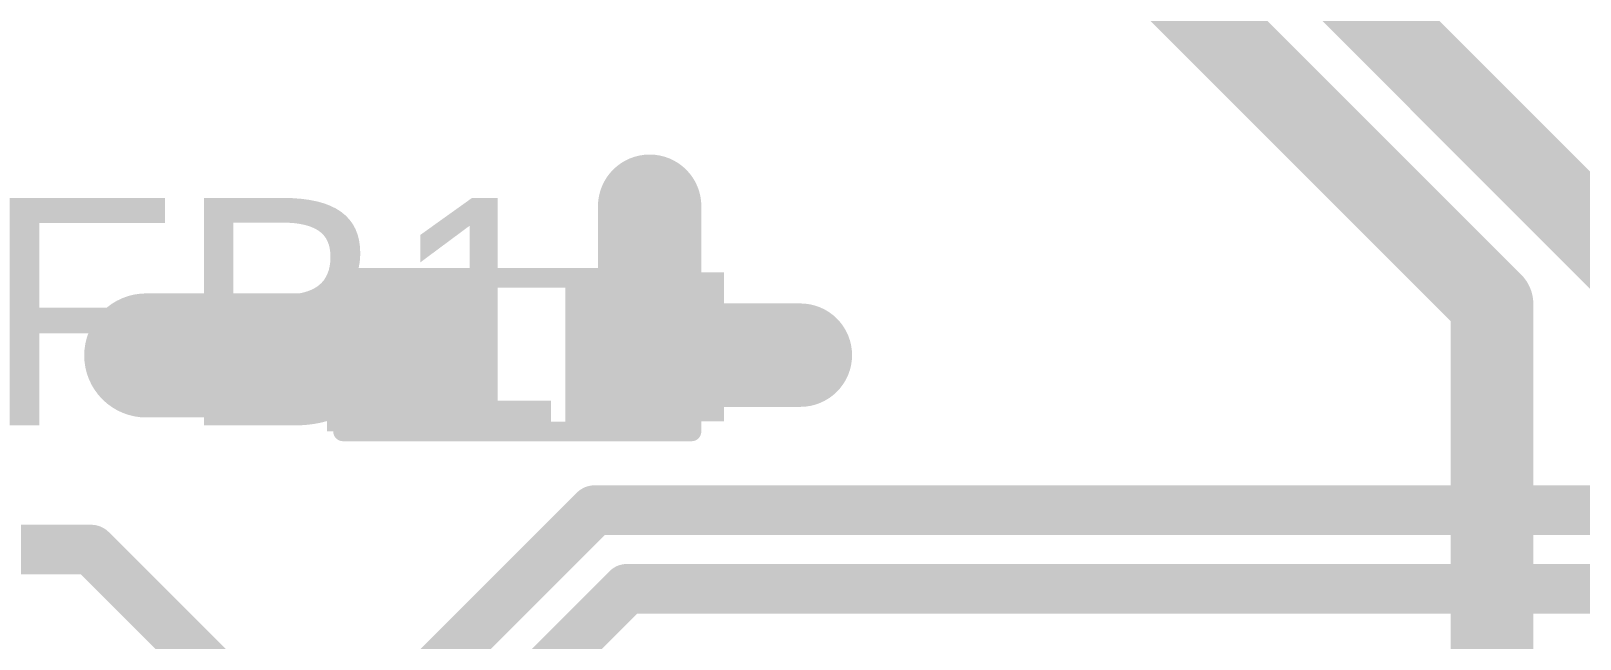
# Model space of a CAD drawing. Header units: millimetres. Extents: x -1.41 to 1.31, y -1.41 to 1.41.
# Drawn here: x -0.1786 to 0.1959, y 0.3089 to 0.4558 of the extents above; entities that cross this region are included whole.
import ezdxf

# ---------------------------------------------------------------- set-up
doc = ezdxf.new("R2010")
doc.units = ezdxf.units.MM
doc.header["$MEASUREMENT"] = 0
for name, color, linetype in [('BottomLayer', 5, 'Continuous'), ('Mechanical2', 216, 'Continuous'), ('TopLayer', 1, 'Continuous'), ('TopOverlay', 2, 'Continuous'), ('TopPaste', 8, 'Continuous'), ('TopSolder', 216, 'Continuous'), ('ViaHoleLayer', 16, 'Continuous')]:
    doc.layers.add(name, color=color, linetype=linetype)
doc.styles.add('Arial', font='', dxfattribs={"height": 0.2})
doc.styles.get('Arial').set_extended_font_data('Arial')

# ---------------------------------------------------------------- blocks, each defined once
blk = doc.blocks.new('MPZ1608S121ATDH5_62')
at = {"layer": 'TopLayer'}
for points in [[(-0.03937, 0.01575), (-0.01575, 0.01575), (-0.01575, -0.01575), (-0.03937, -0.01575)], [(0.01575, 0.01575), (0.03937, 0.01575), (0.03937, -0.01575), (0.01575, -0.01575)]]:
    blk.add_hatch(color=1, dxfattribs=at).paths.add_polyline_path(points)
at = {"layer": 'TopPaste'}
for points in [[(-0.03937, 0.01575), (-0.01575, 0.01575), (-0.01575, -0.01575), (-0.03937, -0.01575)], [(0.01575, 0.01575), (0.03937, 0.01575), (0.03937, -0.01575), (0.01575, -0.01575)]]:
    blk.add_hatch(color=8, dxfattribs=at).paths.add_polyline_path(points)
at = {"layer": 'TopSolder'}
for points in [[(-0.04337, 0.01975), (-0.01175, 0.01975), (-0.01175, -0.01975), (-0.04337, -0.01975)], [(0.01175, 0.01975), (0.04337, 0.01975), (0.04337, -0.01975), (0.01175, -0.01975)]]:
    blk.add_hatch(color=216, dxfattribs=at).paths.add_polyline_path(points)
at = {"layer": 'TopOverlay', "const_width": 0.00472}
for points in [[(-0.042, 0.01869), (0.04226, 0.01869)], [(-0.042, -0.01844), (-0.042, 0.01869)], [(0.04226, -0.01844), (0.04226, 0.01869)], [(-0.042, -0.01844), (0.04226, -0.01844)]]:
    blk.add_lwpolyline(points, dxfattribs=at)
at = {"layer": 'TopOverlay', "const_width": 0.00236}
for points in [[(-0.04318, 0.01869, 1), (-0.04082, 0.01869, 1)], [(-0.04318, 0.01869, 1), (-0.04082, 0.01869, 1)], [(0.04108, 0.01869, 1), (0.04344, 0.01869, 1)], [(0.04108, 0.01869, 1), (0.04344, 0.01869, 1)], [(-0.04318, -0.01844, 1), (-0.04082, -0.01844, 1)], [(-0.04318, -0.01844, 1), (-0.04082, -0.01844, 1)], [(0.04108, -0.01844, 1), (0.04344, -0.01844, 1)], [(0.04108, -0.01844, 1), (0.04344, -0.01844, 1)]]:
    blk.add_lwpolyline(points, format="xyb", close=True, dxfattribs=at)

msp = doc.modelspace()

# ---------------------------------------------------------------- hatches: boundary and pattern name
at = {"layer": 'BottomLayer'}
h = msp.add_hatch(color=5, dxfattribs=at)
edge = h.paths.add_edge_path()
edge.add_arc((-0.029, 0.41347), 0.01181, 0, 360)
h = msp.add_hatch(color=5, dxfattribs=at)
edge = h.paths.add_edge_path()
edge.add_arc((-0.15069, 0.3774), 0.01181, 0, 360)
h = msp.add_hatch(color=5, dxfattribs=at)
edge = h.paths.add_edge_path()
edge.add_arc((0.00743, 0.37747), 0.01181, 0, 360)
at = {"layer": 'TopLayer'}
h = msp.add_hatch(color=1, dxfattribs=at)
edge = h.paths.add_edge_path()
edge.add_arc((-0.029, 0.41347), 0.01181, 0, 360)
for points in [[(-0.046, 0.39747), (-0.046, 0.36147), (-0.011, 0.36147), (-0.011, 0.39747)], [(-0.07, 0.35904), (-0.07, 0.39447), (-0.107, 0.39447), (-0.107, 0.35904)]]:
    msp.add_hatch(color=1, dxfattribs=at).paths.add_polyline_path(points)
h = msp.add_hatch(color=1, dxfattribs=at)
edge = h.paths.add_edge_path()
edge.add_arc((-0.15069, 0.3774), 0.01181, 0, 360)
h = msp.add_hatch(color=1, dxfattribs=at)
edge = h.paths.add_edge_path()
edge.add_arc((0.00743, 0.37747), 0.01181, 0, 360)
at = {"layer": 'ViaHoleLayer'}
h = msp.add_hatch(color=16, dxfattribs=at)
edge = h.paths.add_edge_path()
edge.add_arc((-0.029, 0.41347), 0.00591, 0, 360)
h = msp.add_hatch(color=16, dxfattribs=at)
edge = h.paths.add_edge_path()
edge.add_arc((-0.15069, 0.3774), 0.00591, 0, 360)
h = msp.add_hatch(color=16, dxfattribs=at)
edge = h.paths.add_edge_path()
edge.add_arc((0.00743, 0.37747), 0.00591, 0, 360)

# ---------------------------------------------------------------- linework, layer by layer
at = {"layer": 'BottomLayer', "const_width": 0.02}
for points in [[(-0.042, 0.60647), (0.17462, 0.38986)], [(0.059, 0.547), (0.20762, 0.39838)], [(0.17462, 0.28819), (0.17462, 0.38986)]]:
    msp.add_lwpolyline(points, dxfattribs=at)
at = {"layer": 'BottomLayer', "const_width": 0.01}
msp.add_lwpolyline([(0.16962, 0.38986, 1), (0.17962, 0.38986, 1)], format="xyb", close=True, dxfattribs=at)
msp.add_lwpolyline([(0.16962, 0.38986, 1), (0.17962, 0.38986, 1)], format="xyb", close=True, dxfattribs=at)
at = {"layer": 'Mechanical2', "const_width": 0.015}
msp.add_lwpolyline([(1.30453, -0.50159, -5.376897), (1.30384, 0.50339)], format="xyb", dxfattribs=at)
at = {"layer": 'TopLayer'}
for points, const_width in [([(-0.029, 0.38497), (-0.029, 0.41347)], 0.025), ([(-0.15069, 0.3774), (-0.0945, 0.3774)], 0.03), ([(-0.0945, 0.3774), (-0.0885, 0.3714)], 0.025), ([(-0.0945, 0.3774), (-0.08876, 0.3774)], 0.025), ([(-0.08876, 0.3774), (-0.08869, 0.37747)], 0.025), ([(-0.08876, 0.3774), (-0.08869, 0.3774)], 0.025), ([(-0.02607, 0.37747), (0.00743, 0.37747)], 0.025), ([(-0.09243, 0.28992), (-0.04234, 0.34)], 0.012), ([(-0.04234, 0.34), (-0.00547, 0.34)], 0.012), ([(-0.00547, 0.34), (0.45013, 0.34)], 0.012), ([(-0.414, 0.33047), (-0.164, 0.33047)], 0.012), ([(-0.164, 0.33047), (-0.11211, 0.27858)], 0.012), ([(-0.07274, 0.28273), (-0.03447, 0.321)], 0.012), ([(-0.03447, 0.321), (0.458, 0.321)], 0.012)]:
    msp.add_lwpolyline(points, dxfattribs=dict(at, const_width=const_width))
for points, const_width in [([(-0.03525, 0.41347, 1), (-0.02275, 0.41347, 1)], 0.0125), ([(-0.03525, 0.38497, 1), (-0.02275, 0.38497, 1)], 0.0125), ([(-0.15819, 0.3774, 1), (-0.14319, 0.3774, 1)], 0.015), ([(-0.102, 0.3774, 1), (-0.087, 0.3774, 1)], 0.015), ([(-0.10075, 0.3774, 1), (-0.08825, 0.3774, 1)], 0.0125), ([(-0.10075, 0.3774, 1), (-0.08825, 0.3774, 1)], 0.0125), ([(-0.09501, 0.3774, 1), (-0.08251, 0.3774, 1)], 0.0125), ([(-0.09501, 0.3774, 1), (-0.08251, 0.3774, 1)], 0.0125), ([(-0.09501, 0.3774, 1), (-0.08251, 0.3774, 1)], 0.0125), ([(-0.09494, 0.37747, 1), (-0.08244, 0.37747, 1)], 0.0125), ([(-0.09494, 0.3774, 1), (-0.08244, 0.3774, 1)], 0.0125), ([(-0.03232, 0.37747, 1), (-0.01982, 0.37747, 1)], 0.0125), ([(0.00118, 0.37747, 1), (0.01368, 0.37747, 1)], 0.0125), ([(-0.09475, 0.3714, 1), (-0.08225, 0.3714, 1)], 0.0125), ([(-0.04534, 0.34, 1), (-0.03934, 0.34, 1)], 0.006), ([(-0.04534, 0.34, 1), (-0.03934, 0.34, 1)], 0.006), ([(-0.00847, 0.34, 1), (-0.00247, 0.34, 1)], 0.006), ([(-0.00847, 0.34, 1), (-0.00247, 0.34, 1)], 0.006), ([(-0.167, 0.33047, 1), (-0.161, 0.33047, 1)], 0.006), ([(-0.167, 0.33047, 1), (-0.161, 0.33047, 1)], 0.006), ([(-0.03747, 0.321, 1), (-0.03147, 0.321, 1)], 0.006), ([(-0.03747, 0.321, 1), (-0.03147, 0.321, 1)], 0.006)]:
    msp.add_lwpolyline(points, format="xyb", close=True, dxfattribs=dict(at, const_width=const_width))

# ---------------------------------------------------------------- block references
msp.add_blockref('MPZ1608S121ATDH5_62', (-0.06113, 0.37747))

# ---------------------------------------------------------------- texts
at = {"layer": 'TopOverlay', "style": 'Arial'}
msp.add_text('FB1', height=0.055, dxfattribs=at).set_placement((-0.19, 0.36047))

doc.saveas('drawing.dxf')
